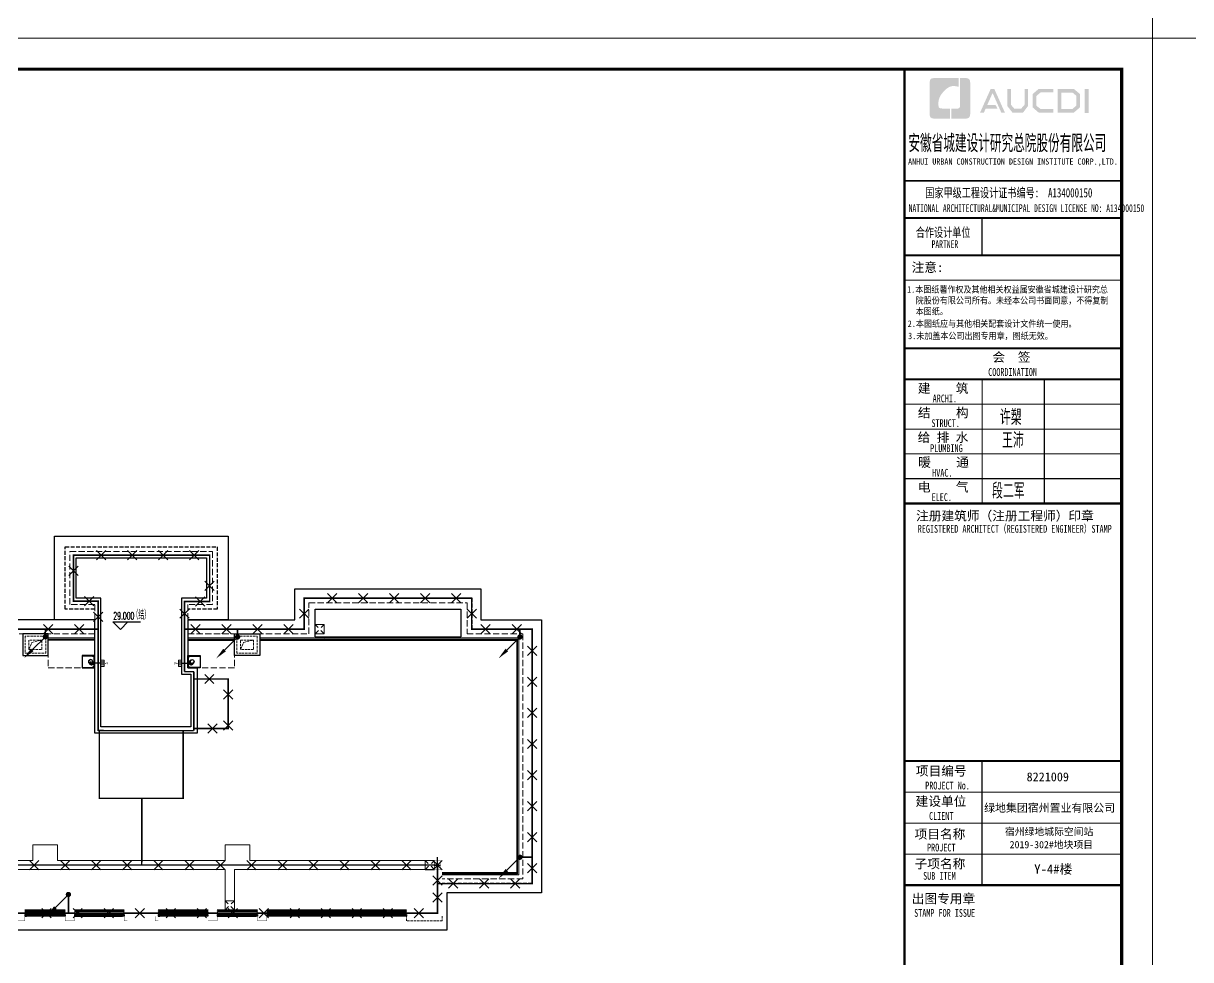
# Model space of a CAD drawing. Extents: x 5031545 to 5313844, y -886381 to -283477.
# Drawn here: x 5193346 to 5230969, y -797281 to -767106 of the extents above; entities that cross this region are included whole.
import ezdxf

# ---------------------------------------------------------------- set-up
doc = ezdxf.new("R2010")
doc.units = 0
doc.header["$LTSCALE"] = 1000
doc.header["$MEASUREMENT"] = 0
for name, pattern in [('#P_--_20B1_001_t3$0$DASH', [0.35, 0.25, -0.1]), ('$1$DASH', [0.35, 0.25, -0.1]), ('__DASH', [0.35, 0.25, -0.1]), ('DASH', [0.35, 0.25, -0.1])]:
    doc.linetypes.add(name, pattern=pattern)
doc.layers.get('0').update_dxf_attribs({"linetype": 'CONTINUOUS'})
for name, color, linetype in [('!!电气', 1, 'CONTINUOUS'), ('$RECOVER_210609100354-0', 7, 'CONTINUOUS'), ('3-栏杆1', 252, 'CONTINUOUS'), ('DIM_ELEV', 3, 'CONTINUOUS'), ('LWIRE', 4, 'CONTINUOUS'), ('PUB_TITLE', 4, 'CONTINUOUS'), ('ROOF', 183, 'CONTINUOUS'), ('VPIPE-凝结', 150, 'CONTINUOUS'), ('VPIPE-雨水', 4, 'DASH'), ('WIRE-避雷', 4, 'CONTINUOUS'), ('图签文字', 4, 'CONTINUOUS'), ('机电标识类', 1, 'CONTINUOUS'), ('污水', 3, 'CONTINUOUS'), ('看线', 185, 'CONTINUOUS'), ('管', 193, 'CONTINUOUS'), ('铝合金', 144, 'CONTINUOUS')]:
    doc.layers.add(name, color=color, linetype=linetype)
for name, color, linetype, lineweight in [('STAIR', 252, 'CONTINUOUS', 20), ('图框', 147, 'CONTINUOUS', 20), ('图签', 147, 'CONTINUOUS', 18), ('平面-分水线', 189, 'CONTINUOUS', 15), ('平面-排水沟', 86, 'CONTINUOUS', 15), ('平面-栏杆', 56, 'CONTINUOUS', 15), ('平面-看线', 252, 'CONTINUOUS', 15), ('线脚', 6, 'CONTINUOUS', 15)]:
    doc.layers.add(name, color=color, linetype=linetype, lineweight=lineweight)
doc.styles.add('_TCH_DIM', font='SIMPLEX', dxfattribs={"bigfont": 'GBCBIG'})
doc.styles.add('HT', font='simhei.ttf')
doc.styles.get("Standard").update_dxf_attribs({"font": 'gbenor.shx', "bigfont": 'gbcbig.shx'})
doc.styles.add('TG_LINETYPE_THUND', font='SIMPLEX', dxfattribs={"width": 0.8, "height": 5.5, "bigfont": 'HZTXT'})
doc.styles.add('宋体', font='', dxfattribs={"height": 4})
doc.styles.add('建筑图签-1', font='simhei.ttf', dxfattribs={"width": 0.7})
doc.styles.add('建筑图签-2', font='TXT.shx', dxfattribs={"width": 0.5, "bigfont": 'HZTXT.shx'})
doc.styles.get('宋体').set_extended_font_data('SimSun')
doc.linetypes.add('TG_×', pattern='A,2,0,["×",TG_LINETYPE_THUND,S=0.1,R=0,X=-0.23,Y=-0.21],0', length=2)

# ---------------------------------------------------------------- blocks, each defined once
blk = doc.blocks.new('R5T6Y7TRF')
at = {"layer": '平面-分水线', "color": 252, "elevation": -134}
blk.add_lwpolyline([(392485, -26438), (392785, -26438), (392785, -26738), (392485, -26738)], close=True, dxfattribs=at)
for points in [[(392485, -26438), (392582, -26534)], [(392485, -26738), (392593, -26629)], [(392676, -26629), (392785, -26738)], [(392688, -26534), (392785, -26438)]]:
    blk.add_lwpolyline(points, dxfattribs=at)
blk = doc.blocks.new('A$C3EB2330C')
at = {"layer": '管'}
for p, q in [((0, 380), (330, 380)), ((330, 20), (0, 20)), ((380, 330), (380, 70))]:
    blk.add_line(p, q, dxfattribs=at)
blk.add_lwpolyline([(400, 400), (400, 0), (0, 0), (0, 400)], close=True, dxfattribs=at)
for centre, start, end in [((330, 330), 0, 90), ((330, 70), 270, 360)]:
    blk.add_arc(centre, 50, start, end, dxfattribs=at)
blk.add_ellipse((267, 200), major_axis=(-49.5, -49.5), ratio=1, start_param=-0.785398, end_param=5.497787, dxfattribs=at)
blk = doc.blocks.new('GDGDGDGRGD')
at = {"linetype": '__DASH', "ltscale": 0.1}
blk.add_wipeout([(428917, 296115), (428717, 296115), (428717, 295815), (428917, 295815)], dxfattribs=at).dxf.layer = '污水'
at = {"layer": '机电标识类', "color": 250, "linetype": 'DASH', "ltscale": 400}
for p, q in [((428817, 295715), (428817, 296215)), ((428917, 295965), (428717, 295965))]:
    blk.add_line(p, q, dxfattribs=at)
at = {"layer": '污水', "linetype": '__DASH', "ltscale": 0.1, "const_width": 10}
blk.add_lwpolyline([(428917, 296115), (428717, 296115), (428717, 295815), (428917, 295815)], close=True, dxfattribs=at)
blk = doc.blocks.new('$TelecSys$00000080')
for p, q in [((-0.7, -0.7), (0, 0)), ((0.104, 0.104), (0.104, 0.104)), ((-0.104, -0.104), (-0.104, -0.104))]:
    blk.add_line(p, q)
at = {"const_width": 0.142}
blk.add_lwpolyline([(0.071, 0, 1), (-0.071, 0, 1)], format="xyb", close=True, dxfattribs=at)
blk.add_solid([(-0.63, -0.77), (-0.77, -0.63), (-1.15, -1.15)])
at = {"width": 0.8, "flags": 9}
blk.add_attdef('A', (0, 0), '', height=0.00002, rotation=180, dxfattribs=at)
blk = doc.blocks.new('$TelecSys$00000009')
for p, q in [((-0.5, 0.5), (0.5, -0.5)), ((0.5, 0.5), (-0.5, -0.5))]:
    blk.add_line(p, q)
blk = doc.blocks.new('院标1')
h = blk.add_hatch(color=150)
h.dxf.hatch_style = 1
h.set_gradient(color1=(33, 113, 253), color2=(33, 113, 253), tint=1, name='INVCURVED')
edge = h.paths.add_edge_path()
edge.add_spline(control_points=[(116373, 648379), (116379, 648379), (116382, 648379), (116391, 648379), (116391, 648379), (116391, 648379), (116616, 648379), (116616, 648379), (116616, 648379), (116616, 648379), (116616, 648054), (116616, 648054), (116616, 648054), (116616, 648054), (116108, 648054), (116108, 648054), (116108, 648054), (116028, 648054), (115963, 648111), (115963, 648199), (115963, 648199), (115963, 648199), (115963, 649215), (115963, 649215), (115963, 649215), (115963, 649295), (116018, 649360), (116108, 649360), (116108, 649360), (116108, 649360), (116897, 649360), (116897, 649360), (116897, 649360), (116897, 649360), (116897, 649080), (116897, 649080), (116897, 649080), (116897, 649080), (116566, 649140), (116356, 648859), (116356, 648859), (116245, 648719), (116240, 648545), (116247, 648466), (116247, 648466), (116254, 648386), (116247, 648466), (116247, 648466), (116247, 648466), (116247, 648466), (116258, 648374), (116373, 648379)], knot_values=[0, 0, 0, 0, 0.071429, 0.071429, 0.071429, 0.107143, 0.142857, 0.142857, 0.142857, 0.178571, 0.214286, 0.214286, 0.214286, 0.25, 0.285714, 0.285714, 0.285714, 0.321429, 0.357143, 0.357143, 0.357143, 0.392857, 0.428571, 0.428571, 0.428571, 0.464286, 0.5, 0.5, 0.5, 0.535714, 0.571429, 0.571429, 0.571429, 0.607143, 0.642857, 0.642857, 0.642857, 0.678571, 0.714286, 0.714286, 0.714286, 0.75, 0.785714, 0.785714, 0.785714, 0.821429, 0.857143, 0.857143, 0.857143, 0.928571, 1, 1, 1, 1], degree=3, periodic=0)
h = blk.add_hatch(color=150)
h.dxf.hatch_style = 1
h.set_gradient(color1=(33, 113, 253), color2=(33, 113, 253), tint=1, name='INVCURVED')
edge = h.paths.add_edge_path()
edge.add_spline(control_points=[(117268, 649215), (117268, 649215), (117268, 648199), (117268, 648199), (117268, 648199), (117268, 648114), (117212, 648054), (117123, 648054), (117123, 648054), (117123, 648054), (116663, 648054), (116663, 648054), (116663, 648054), (116663, 648054), (116663, 648379), (116663, 648379), (116663, 648379), (116663, 648379), (116865, 648379), (116865, 648379), (116865, 648379), (116907, 648379), (116941, 648413), (116941, 648455), (116941, 648455), (116941, 648455), (116941, 649360), (116941, 649360), (116941, 649360), (116941, 649360), (117123, 649360), (117123, 649360), (117123, 649360), (117204, 649360), (117268, 649306), (117268, 649215)], knot_values=[0, 0, 0, 0, 0.1, 0.1, 0.1, 0.15, 0.2, 0.2, 0.2, 0.25, 0.3, 0.3, 0.3, 0.35, 0.4, 0.4, 0.4, 0.45, 0.5, 0.5, 0.5, 0.55, 0.6, 0.6, 0.6, 0.65, 0.7, 0.7, 0.7, 0.75, 0.8, 0.8, 0.8, 0.9, 1, 1, 1, 1], degree=3, periodic=0)
blk = doc.blocks.new('A$C1435328E')
at = {"layer": 'PUB_TITLE'}
h = blk.add_hatch(color=4, dxfattribs=at)
h.paths.add_polyline_path([(-1192, 56058), (-1066, 56058), (-1066, 55288), (-1192, 55288)])
h.paths.add_polyline_path([(-1944, 55942), (-1944, 55416), (-1584, 55416), (-1460, 55523), (-1460, 55841), (-1580, 55942)], flags=16)
h.paths.add_polyline_path([(-2062, 56060), (-2062, 55298), (-1540, 55298), (-1341, 55468), (-1341, 55896), (-1537, 56060)])
h.paths.add_polyline_path([(-2205, 56064), (-2205, 55948), (-2612, 55948), (-2745, 55837), (-2745, 55518), (-2612, 55415), (-2203, 55415), (-2203, 55293), (-2667, 55293), (-2869, 55468), (-2869, 55896), (-2671, 56064)])
h.paths.add_polyline_path([(-3688, 56062), (-3568, 56062), (-3568, 55551), (-3454, 55420), (-3243, 55420), (-3129, 55551), (-3129, 56062), (-3015, 56062), (-3015, 55514), (-3179, 55297), (-3517, 55297), (-3688, 55516)])
h.paths.add_polyline_path([(-4220, 56060), (-4103, 56060), (-3761, 55296), (-3877, 55296), (-4158, 55930), (-4333, 55542), (-4062, 55542), (-4001, 55427), (-4382, 55427), (-4441, 55294), (-4564, 55294)])
for points, const_width in [([(-7000, 50700), (0, 50700)], 70), ([(-7000, 49899), (0, 49899)], 35)]:
    blk.add_lwpolyline(points, dxfattribs=dict(const_width=const_width))
at = {"layer": '图框'}
for p, q in [((-7000, 53100), (0, 53100)), ((-7000, 53100), (0, 53100)), ((-7000, 51900), (0, 51900))]:
    blk.add_line(p, q, dxfattribs=at)
for points, const_width in [([(-7000, -700), (-7000, 56700)], 70), ([(-7000, 53100), (0, 53100)], 60), ([(-7000, 51900), (0, 51900)], 60), ([(-7000, 51900), (0, 51900)], 60), ([(-4500, 51900), (-4500, 50700)], 35), ([(-7000, 50700), (0, 50700)], 60), ([(-6992, 47700), (8, 47700)], 60), ([(-6992, 46700), (8, 46700)], 70), ([(-6992, 46700), (8, 46700)], 70), ([(-4492, 46700), (-4492, 42700)], 35), ([(-2492, 46700), (-2492, 42700)], 35), ([(-6992, 45900), (8, 45900)], 35), ([(-6992, 45100), (8, 45100)], 35), ([(-6992, 44300), (8, 44300)], 35), ([(-6992, 43500), (8, 43500)], 35), ([(-6992, 42700), (8, 42700)], 70), ([(-7000, 34400), (0, 34400)], 70), ([(-7000, 34400), (0, 34400)], 70), ([(-4500, 30400), (-4500, 34400)], 35), ([(-7000, 33400), (0, 33400)], 35), ([(-7000, 32400), (0, 32400)], 35), ([(-7000, 31400), (0, 31400)], 35), ([(0, 30400), (-7000, 30400)], 70)]:
    blk.add_lwpolyline(points, dxfattribs=dict(at, const_width=const_width))
blk.add_blockref('院标1', (-122149, -592949))
at = {"layer": 'PUB_TITLE', "style": 'HT', "width": 0.88}
for s, p in [('1.本图纸著作权及其他相关权益属安徽省城建设计研究总', (-6914, 49493)), ('院股份有限公司所有。未经本公司书面同意，不得复制', (-6635, 49139)), ('本图纸。', (-6635, 48789)), (' 2.本图纸应与其他相关配套设计文件统一使用。 ', (-7025, 48392)), ('3.未加盖本公司出图专用章，图纸无效。', (-6882, 47998))]:
    blk.add_text(s, height=210, dxfattribs=at).set_placement(p)
at = {"layer": '图签', "color": 154, "style": '宋体'}
for s, height, p in [('8221009', 286.7, (-3063, 33748)), ('绿地集团宿州置业有限公司', 258.01, (-4432, 32762)), ('宿州绿地城际空间站', 232.2, (-3762, 32009)), ('2019-302#地块项目', 232.21, (-3608, 31591))]:
    blk.add_text(s, height=height, dxfattribs=at).set_placement(p)
at = {"layer": '图签文字', "color": 7, "style": '建筑图签-1'}
for s, height, width, p in [('安徽省城建设计研究总院股份有限公司', 500, 0.55, (-6872, 54077)), ('国家甲级工程设计证书编号:  A134000150', 300, 0.7, (-6328, 52567)), ('合作设计单位', 300, 0.7, (-6635, 51290))]:
    blk.add_text(s, height=height, dxfattribs=dict(at, width=width)).set_placement(p)
at = {"layer": '图签文字', "linetype": 'Continuous', "style": '建筑图签-1', "width": 0.91}
blk.add_text('ANHUI URBAN CONSTRUCTION DESIGN INSTITUTE CORP.,LTD.', height=200, dxfattribs=at).set_placement((-6882, 53622))
at = {"layer": '图签文字', "style": '建筑图签-1'}
for s, width, p in [('NATIONAL ARCHITECTURAL&MUNICIPAL DESIGN LICENSE NO: A134000150', 0.6, (-6863, 52095)), ('PARTNER', 0.6, (-6125, 50934)), ('COORDINATION', 0.7, (-4300, 46813)), ('ARCHI.', 0.7, (-6091, 45962)), ('STRUCT.', 0.7, (-6130, 45165)), ('PLUMBING', 0.7, (-6171, 44358)), ('HVAC.', 0.7, (-6106, 43565)), ('ELEC.', 0.7, (-6122, 42780)), ('REGISTERED ARCHITECT（REGISTERED ENGINEER）STAMP', 0.7, (-6571, 41759)), ('PROJECT No.', 0.7, (-6330, 33485, -1799)), ('CLIENT', 0.7, (-6206, 32506)), ('PROJECT', 0.7, (-6271, 31487)), ('SUB ITEM', 0.7, (-6398, 30576)), ('STAMP FOR ISSUE', 0.7, (-6687, 29381))]:
    blk.add_text(s, height=250, dxfattribs=dict(at, width=width)).set_placement(p)
at = {"layer": '图签文字', "color": 7, "style": '建筑图签-1'}
for s, p in [('注意:', (-6769, 50163)), ('会  签', (-4165, 47268)), ('建    筑', (-6570, 46267)), ('结    构', (-6566, 45479)), ('给 排 水', (-6575, 44685)), ('暖    通', (-6557, 43882)), ('电    气', (-6567, 43082)), ('注册建筑师（注册工程师）印章', (-6625, 42154)), ('项目编号', (-6632, 33932)), ('建设单位', (-6640, 32955)), ('项目名称', (-6673, 31897)), ('子项名称', (-6673, 30940)), ('出图专用章', (-6764, 29818))]:
    blk.add_text(s, height=300, dxfattribs=at).set_placement(p)
at = {"layer": '图签文字', "color": 1, "style": '建筑图签-2', "width": 0.7}
for s, p in [('许槊', (-3925, 45228)), ('王沛', (-3854, 44487)), ('段二军', (-4176, 42857))]:
    blk.add_text(s, height=500, dxfattribs=at).set_placement(p)
at = {"layer": '图签文字', "color": 2, "style": '建筑图签-1'}
blk.add_text('Y-4#楼', height=300, dxfattribs=at).set_placement((-2817, 30767))
blk = doc.blocks.new('DFSFSF')
at = {"layer": '平面-分水线'}
for p, q in [((697142, 775568), (697142, 775668)), ((697342, 775668), (697143, 775668)), ((697342, 775568), (697143, 775568)), ((697193, 775568), (697193, 775668)), ((697243, 775568), (697243, 775668)), ((697292, 775568), (697292, 775668)), ((697342, 775668), (697342, 775568)), ((697342, 775568), (697342, 775668))]:
    blk.add_line(p, q, dxfattribs=at)
blk = doc.blocks.new('DFGDGDGD')
at = {"layer": '平面-分水线', "const_width": 10}
blk.add_lwpolyline([(697268, 775441), (697243, 775541), (697218, 775441)], close=True, dxfattribs=at)
blk.add_blockref('DFSFSF', (0, 0))

msp = doc.modelspace()

# ---------------------------------------------------------------- linework, layer by layer
at = {"layer": '$RECOVER_210609100354-0', "color": 252, "const_width": 8}
for points in [[(5198496.1, -789980.8), (5198496.1, -792080.8), (5195796.1, -792080.8), (5195796.1, -789980.8)], [(5198496.1, -789980.8), (5198496.1, -792080.8), (5195796.1, -792080.8), (5195796.1, -789980.8)], [(5193096.1, -795880.8), (5193096.1, -796030.8), (5193396.1, -796030.8), (5193396.1, -795880.8)], [(5194696.1, -795880.8), (5194696.1, -796030.8), (5194996.1, -796030.8), (5194996.1, -795880.8)], [(5199596.1, -795880.8), (5199596.1, -796030.8), (5199296.1, -796030.8), (5199296.1, -795880.8)], [(5201196.1, -795880.8), (5201196.1, -796030.8), (5200896.1, -796030.8), (5200896.1, -795880.8)]]:
    msp.add_lwpolyline(points, dxfattribs=at)
at = {"color": 252}
for points in [[(5194146.1, -786780.8), (5193326.1, -786780.8), (5193326.1, -787480.8), (5194146.1, -787480.8)], [(5200146.1, -786780.8), (5200966.1, -786780.8), (5200966.1, -787480.8), (5200146.1, -787480.8)]]:
    msp.add_lwpolyline(points, close=True, dxfattribs=at)
at = {"color": 252, "const_width": 8}
for points in [[(5196596.1, -795880.8), (5196596.1, -796030.8), (5196696.1, -796030.8), (5196696.1, -795880.8)], [(5197696.1, -795880.8), (5197696.1, -796030.8), (5197596.1, -796030.8), (5197596.1, -795880.8)]]:
    msp.add_lwpolyline(points, dxfattribs=at)
at = {"layer": '3-栏杆1', "color": 252}
for p, q in [((5193396.1, -795680.8), (5193416.4, -795698.6)), ((5194675.8, -795698.6), (5193416.4, -795698.6)), ((5193416.4, -795698.6), (5193416.4, -795727.9)), ((5194675.8, -795698.6), (5194696.1, -795680.8)), ((5194696.1, -795680.8), (5194675.8, -795698.6)), ((5194675.8, -795698.6), (5194675.8, -795727.9)), ((5195016.4, -795698.6), (5194996.1, -795680.8)), ((5194996.1, -795680.8), (5195016.4, -795698.6)), ((5195016.4, -795698.7), (5196575.8, -795698.6)), ((5195016.4, -795698.6), (5195016.4, -795727.9)), ((5196575.8, -795698.6), (5196596.1, -795680.8)), ((5196596.1, -795680.8), (5196575.8, -795698.6)), ((5196575.8, -795698.6), (5196575.8, -795727.9)), ((5197716.4, -795698.6), (5197696.1, -795680.8)), ((5197696.1, -795680.8), (5197716.4, -795698.6)), ((5199275.8, -795698.7), (5197716.4, -795698.6)), ((5197716.4, -795698.6), (5197716.4, -795727.9)), ((5199275.8, -795698.6), (5199296.1, -795680.8)), ((5199296.1, -795680.8), (5199275.8, -795698.6)), ((5199275.8, -795698.6), (5199275.8, -795727.9)), ((5199616.4, -795698.6), (5199596.1, -795680.8)), ((5199596.1, -795680.8), (5199616.4, -795698.6)), ((5199616.4, -795698.7), (5200875.8, -795698.6)), ((5199616.4, -795698.6), (5199616.4, -795727.9)), ((5200896.1, -795680.8), (5200875.8, -795698.6)), ((5200875.8, -795698.6), (5200875.8, -795727.9)), ((5201216.4, -795698.6), (5201196.1, -795680.8)), ((5201196.1, -795680.8), (5201216.4, -795698.6)), ((5205675.8, -795698.7), (5201216.4, -795698.6)), ((5201216.4, -795698.6), (5201216.4, -795727.9)), ((5205675.8, -795698.6), (5205696.1, -795680.8)), ((5205696.1, -795680.8), (5205675.8, -795698.6)), ((5205675.8, -795698.6), (5205675.8, -795727.9)), ((5193396.1, -795747.7), (5193416.4, -795727.9)), ((5193416.4, -795727.9), (5194675.8, -795727.9)), ((5194675.8, -795727.9), (5194696.1, -795747.7)), ((5194696.1, -795747.7), (5194675.8, -795727.9)), ((5195016.4, -795727.9), (5194996.1, -795747.7)), ((5194996.1, -795747.7), (5195016.4, -795727.9)), ((5196575.8, -795727.9), (5195016.4, -795727.9)), ((5196596.1, -795747.7), (5196575.8, -795727.9)), ((5197696.1, -795747.7), (5197716.4, -795727.9)), ((5197716.4, -795727.9), (5199275.8, -795727.9)), ((5199275.8, -795727.9), (5199296.1, -795747.7)), ((5199296.1, -795747.7), (5199275.8, -795727.9)), ((5199616.4, -795727.9), (5199596.1, -795747.7)), ((5199596.1, -795747.7), (5199616.4, -795727.9)), ((5200875.8, -795727.9), (5199616.4, -795727.9)), ((5200896.1, -795747.7), (5200875.8, -795727.9)), ((5201196.1, -795747.7), (5201216.4, -795727.9)), ((5201216.4, -795727.9), (5205675.8, -795727.9)), ((5205675.8, -795727.9), (5205696.1, -795747.7)), ((5205696.1, -795747.7), (5205675.8, -795727.9))]:
    msp.add_line(p, q, dxfattribs=at)
at = {"layer": 'DIM_ELEV', "color": 252}
for p, q in [((5196471.9, -786638.3), (5196231.9, -786398.3)), ((5196231.9, -786398.3), (5197124.1, -786398.3)), ((5196471.9, -786638.3), (5196711.9, -786398.3))]:
    msp.add_line(p, q, dxfattribs=at)
at = {"layer": 'ROOF', "color": 252, "ltscale": 0.8}
for p, q in [((5202746.1, -786880.8), (5207446.1, -786880.8)), ((5202746.1, -786980.8), (5207446.1, -786980.8))]:
    msp.add_line(p, q, dxfattribs=at)
for points in [[(5195646.1, -786330.8), (5194346.1, -786330.8), (5194346.1, -783630.8), (5199946.1, -783630.8), (5199946.1, -786330.8), (5198646.1, -786330.8)], [(5195646.1, -786330.8), (5192196.1, -786330.8), (5192196.1, -785330.8), (5186196.1, -785330.8), (5186196.1, -786330.8), (5184946.1, -786330.8)], [(5198646.1, -786330.8), (5202096.1, -786330.8), (5202096.1, -785330.8), (5208096.1, -785330.8), (5208096.1, -786330.8), (5210046.1, -786330.8), (5210046.1, -795130.8), (5206996.1, -795130.8)], [(5202746.1, -786880.8), (5202746.1, -785980.8), (5207446.1, -785980.8), (5207446.1, -786880.8)], [(5198646.1, -786330.8), (5198646.1, -787880.8), (5198946.1, -787880.8), (5198946.1, -789980.8), (5195646.1, -789980.8), (5195646.1, -786330.8)], [(5195646.1, -786980.8), (5194146.1, -786980.8)], [(5195646.1, -786980.8), (5194146.1, -786980.8)], [(5198646.1, -786980.8), (5200146.1, -786980.8)], [(5198646.1, -786980.8), (5200146.1, -786980.8)], [(5200966.1, -786980.8), (5202746.1, -786980.8)], [(5200966.1, -786980.8), (5202746.1, -786980.8)]]:
    msp.add_lwpolyline(points, dxfattribs=at)
for points in [[(5199246.1, -784330.8), (5199246.1, -785630.8), (5198446.1, -785630.8), (5198446.1, -788080.8), (5198746.1, -788080.8), (5198746.1, -789780.8), (5195846.1, -789780.8), (5195846.1, -785630.8), (5195046.1, -785630.8), (5195046.1, -784330.8)], [(5194146.1, -786780.8), (5193326.1, -786780.8), (5193326.1, -787480.8), (5194146.1, -787480.8)], [(5200146.1, -786780.8), (5200966.1, -786780.8), (5200966.1, -787480.8), (5200146.1, -787480.8)]]:
    msp.add_lwpolyline(points, close=True, dxfattribs=at)
at = {"layer": 'STAIR', "color": 252}
msp.add_lwpolyline([(5198946.1, -788230.8), (5199946.1, -788230.8), (5199946.1, -789830.8), (5198946.1, -789830.8)], dxfattribs=at)
at = {"layer": 'VPIPE-凝结', "color": 252}
for p, q in [((5195846.1, -787730.8), (5195596.1, -787730.8)), ((5198446.1, -787730.8), (5198696.1, -787730.8))]:
    msp.add_line(p, q, dxfattribs=at)
at = {"layer": 'VPIPE-雨水', "color": 252}
for centre in [(5195513.6, -787680.8), (5195541.1, -787730.8), (5198751.1, -787730.8), (5198778.6, -787680.8)]:
    msp.add_circle(centre, 55, dxfattribs=at)
at = {"layer": 'WIRE-避雷', "color": 4}
msp.add_line((5195746.1, -787980.8), (5195746.1, -789880.8), dxfattribs=at)
at = {"layer": 'WIRE-避雷', "color": 4, "const_width": 50}
for points in [[(5194055.3, -786873.7), (5194055.3, -786630.8)], [(5195758.6, -786634.1), (5195758.6, -789912.7)], [(5198540.2, -786639.1), (5198539, -787999.2)], [(5200250.6, -786883.1), (5200250.6, -786630.8)], [(5209348.7, -786883.1), (5209348.7, -786630.8)], [(5198539, -787999.2), (5198840.7, -787999.4)], [(5198840.7, -787999.4), (5198839.2, -789901.9)], [(5198839.2, -789901.9), (5195750, -789899.3)], [(5209348.7, -793980.6), (5209746.1, -793980.6)], [(5194798.4, -795181.1), (5194798.4, -795780.8)]]:
    msp.add_lwpolyline(points, dxfattribs=at)
at = {"layer": 'WIRE-避雷', "color": 2, "const_width": 50}
msp.add_lwpolyline([(5198840.5, -788236.4), (5199946.1, -788236.4), (5199946.1, -789830.8), (5198839.2, -789829.9)], dxfattribs=at)
at = {"layer": 'WIRE-避雷', "color": 4, "linetype": 'TG_×', "const_width": 50}
msp.add_lwpolyline([(5195796.1, -789912.7), (5195796.1, -792080.8), (5198496.1, -792080.8), (5198497.9, -789901.6)], dxfattribs=at)
at = {"layer": 'WIRE-避雷', "color": 4, "linetype": '__DASH', "const_width": 50}
msp.add_lwpolyline([(5197162.8, -792071), (5197161, -794241.5)], dxfattribs=at)
at = {"layer": '图框'}
for points in [[(5145643.6, -708181), (5229743.6, -708181), (5229743.6, -767581), (5145643.6, -767581)], [(5229743.6, -708181), (5313843.6, -708181), (5313843.6, -767581), (5229743.6, -767581)], [(5229743.6, -767581), (5313843.6, -767581), (5313843.6, -826981), (5229743.6, -826981)], [(5229743.6, -767581), (5313843.6, -767581), (5313843.6, -826981), (5229743.6, -826981)]]:
    msp.add_lwpolyline(points, close=True, dxfattribs=at)
at = {"layer": '平面-排水沟', "color": 252}
for p, q in [((5193646.1, -794080.8), (5184945.8, -794080.7)), ((5199846.1, -794080.8), (5194446.1, -794080.8)), ((5199846.1, -794380.8), (5184946.1, -794380.6)), ((5200146.1, -794380.8), (5200146.1, -795680.8))]:
    msp.add_line(p, q, dxfattribs=at)
for points in [[(5193646.1, -794080.8), (5193646.1, -793580.8), (5194446.1, -793580.8), (5194446.1, -794080.8)], [(5199846.1, -794080.8), (5199846.1, -793580.8), (5200646.1, -793580.8), (5200646.1, -794080.8)], [(5199846.1, -795680.8), (5199846.1, -794380.8)]]:
    msp.add_lwpolyline(points, dxfattribs=at)
at = {"layer": '平面-栏杆', "color": 252}
for points in [[(5195646.1, -786910.8), (5194146.1, -786910.8)], [(5195646.1, -786910.8), (5194146.1, -786910.8)], [(5195646.1, -786950.8), (5194146.1, -786950.8)], [(5195646.1, -786950.8), (5194146.1, -786950.8)], [(5198646.1, -786910.8), (5200146.1, -786910.8)], [(5198646.1, -786910.8), (5200146.1, -786910.8)], [(5198646.1, -786950.8), (5200146.1, -786950.8)], [(5198646.1, -786950.8), (5200146.1, -786950.8)]]:
    msp.add_lwpolyline(points, dxfattribs=at)
at = {"layer": '平面-看线', "color": 252}
for p, q in [((5194696.1, -795680.8), (5193396.1, -795680.8)), ((5194996.1, -795680.8), (5196596.1, -795680.8)), ((5199296.1, -795680.8), (5197696.1, -795680.8)), ((5199596.1, -795680.8), (5200896.1, -795680.8)), ((5201196.1, -795680.8), (5205696.1, -795680.8))]:
    msp.add_line(p, q, dxfattribs=at)
at = {"layer": '平面-看线', "color": 252, "linetype": 'DASH', "ltscale": 0.8}
for points in [[(5195646.1, -786330.8), (5195646.1, -785830.8), (5194846.1, -785830.8), (5194846.1, -784130.8), (5199446.1, -784130.8), (5199446.1, -785830.8), (5198646.1, -785830.8), (5198646.1, -786330.8)], [(5195646.1, -786780.8), (5191746.1, -786780.8), (5191746.1, -785780.8), (5186646.1, -785780.8), (5186646.1, -786780.8), (5184946.1, -786780.8)], [(5198646.1, -786780.8), (5202546.1, -786780.8), (5202546.1, -785780.8), (5207646.1, -785780.8), (5207646.1, -786780.8), (5209446.1, -786780.8), (5209446.1, -794680.8), (5206846.1, -794680.8)], [(5194146.1, -786780.8), (5194146.1, -787880.8), (5195646.1, -787880.8)], [(5200146.1, -786780.8), (5200146.1, -787880.8), (5198946.1, -787880.8)]]:
    msp.add_lwpolyline(points, dxfattribs=at)
at = {"layer": '平面-看线', "color": 252, "linetype": 'DASH', "ltscale": 0.3}
msp.add_lwpolyline([(5206846.1, -795880.8), (5206846.1, -796030.8), (5205696.1, -796030.8), (5205696.1, -795880.8)], dxfattribs=at)
at = {"layer": '污水', "color": 252, "linetype": '__DASH', "ltscale": 0.1, "const_width": 10}
msp.add_lwpolyline([(5203046.1, -786880.8), (5203046.1, -786980.9), (5202746.1, -786980.9), (5202746.1, -786880.8)], close=True, dxfattribs=at)
at = {"layer": '看线', "color": 252, "linetype": '#P_--_20B1_001_t3$0$DASH', "ltscale": 0.5}
for points in [[(5195646.1, -785980.8), (5194696.1, -785980.8), (5194696.1, -783980.8), (5199596.1, -783980.8), (5199596.1, -785980.8), (5198646.1, -785980.8)], [(5195646.1, -786630.8), (5191896.1, -786630.8), (5191896.1, -785630.8), (5186496.1, -785630.8), (5186496.1, -786630.8), (5184946.1, -786630.8)], [(5198646.1, -786630.8), (5202396.1, -786630.8), (5202396.1, -785630.8), (5207796.1, -785630.8), (5207796.1, -786630.8), (5209746.1, -786630.8), (5209746.1, -794830.8), (5206846.1, -794830.8)]]:
    msp.add_lwpolyline(points, dxfattribs=at)
at = {"layer": '看线', "color": 252}
msp.add_lwpolyline([(5206996.1, -795130.8), (5206996.1, -796330.8), (5187296.1, -796330.8), (5187296.1, -794830.8), (5184946.1, -794830.8)], dxfattribs=at)
at = {"layer": '线脚', "color": 252, "linetype": '$1$DASH', "ltscale": 0.3}
for points in [[(5194066.1, -786860.8), (5193406.1, -786860.8), (5193406.1, -787400.8), (5194066.1, -787400.8)], [(5193946.1, -786980.8), (5193526.1, -786980.8), (5193526.1, -787280.8), (5193946.1, -787280.8)], [(5200226.1, -786860.8), (5200886.1, -786860.8), (5200886.1, -787400.8), (5200226.1, -787400.8)], [(5200346.1, -786980.8), (5200766.1, -786980.8), (5200766.1, -787280.8), (5200346.1, -787280.8)]]:
    msp.add_lwpolyline(points, close=True, dxfattribs=at)
for points in [[(5193526.1, -787280.8), (5193619.6, -787056.5), (5193946.1, -786980.8)], [(5200346.1, -787280.8), (5200439.6, -787056.5), (5200766.1, -786980.8)]]:
    msp.add_lwpolyline(points, dxfattribs=at)
at = {"layer": '铝合金', "color": 252}
for points in [[(5193426.1, -795820.8), (5193396.1, -795820.8), (5193396.1, -795880.8), (5193446.1, -795880.8), (5193446.1, -795850.8)], [(5193396.1, -795850.8), (5193396.1, -795880.8), (5193446.1, -795880.8), (5193446.1, -795870.8), (5193446.1, -795870.8), (5193446.1, -795850.8)], [(5194666.1, -795820.8), (5193426.1, -795820.8)], [(5194646.1, -795850.8), (5193446.1, -795850.8)], [(5194646.1, -795880.8), (5193446.1, -795880.8)], [(5194666.1, -795820.8), (5194696.1, -795820.8), (5194696.1, -795880.8), (5194646.1, -795880.8), (5194646.1, -795850.8)], [(5194696.1, -795850.8), (5194696.1, -795880.8), (5194646.1, -795880.8), (5194646.1, -795870.8), (5194646.1, -795870.8), (5194646.1, -795850.8)], [(5195026.1, -795820.8), (5194996.1, -795820.8), (5194996.1, -795880.8), (5195046.1, -795880.8), (5195046.1, -795850.8)], [(5194996.1, -795850.8), (5194996.1, -795880.8), (5195046.1, -795880.8), (5195046.1, -795870.8), (5195046.1, -795870.8), (5195046.1, -795850.8)], [(5195026.1, -795820.8), (5196566.1, -795820.8)], [(5195046.1, -795850.8), (5196546.1, -795850.8)], [(5195046.1, -795880.8), (5196546.1, -795880.8)], [(5196566.1, -795820.8), (5196596.1, -795820.8), (5196596.1, -795880.8), (5196546.1, -795880.8), (5196546.1, -795850.8)], [(5196596.1, -795850.8), (5196596.1, -795880.8), (5196546.1, -795880.8), (5196546.1, -795870.8), (5196546.1, -795870.8), (5196546.1, -795850.8)], [(5197726.1, -795820.8), (5197696.1, -795820.8), (5197696.1, -795880.8), (5197746.1, -795880.8), (5197746.1, -795850.8)], [(5197696.1, -795850.8), (5197696.1, -795880.8), (5197746.1, -795880.8), (5197746.1, -795870.8), (5197746.1, -795870.8), (5197746.1, -795850.8)], [(5199266.1, -795820.8), (5197726.1, -795820.8)], [(5199246.1, -795850.8), (5197746.1, -795850.8)], [(5199246.1, -795880.8), (5197746.1, -795880.8)], [(5199266.1, -795820.8), (5199296.1, -795820.8), (5199296.1, -795880.8), (5199246.1, -795880.8), (5199246.1, -795850.8)], [(5199296.1, -795850.8), (5199296.1, -795880.8), (5199246.1, -795880.8), (5199246.1, -795870.8), (5199246.1, -795870.8), (5199246.1, -795850.8)], [(5199626.1, -795820.8), (5199596.1, -795820.8), (5199596.1, -795880.8), (5199646.1, -795880.8), (5199646.1, -795850.8)], [(5199596.1, -795850.8), (5199596.1, -795880.8), (5199646.1, -795880.8), (5199646.1, -795870.8), (5199646.1, -795870.8), (5199646.1, -795850.8)], [(5199626.1, -795820.8), (5200866.1, -795820.8)], [(5199646.1, -795850.8), (5200846.1, -795850.8)], [(5199646.1, -795880.8), (5200846.1, -795880.8)], [(5200866.1, -795820.8), (5200896.1, -795820.8), (5200896.1, -795880.8), (5200846.1, -795880.8), (5200846.1, -795850.8)], [(5200896.1, -795850.8), (5200896.1, -795880.8), (5200846.1, -795880.8), (5200846.1, -795870.8), (5200846.1, -795870.8), (5200846.1, -795850.8)], [(5201226.1, -795820.8), (5201196.1, -795820.8), (5201196.1, -795880.8), (5201246.1, -795880.8), (5201246.1, -795850.8)], [(5201196.1, -795850.8), (5201196.1, -795880.8), (5201246.1, -795880.8), (5201246.1, -795870.8), (5201246.1, -795870.8), (5201246.1, -795850.8)], [(5205666.1, -795820.8), (5201226.1, -795820.8)], [(5205646.1, -795850.8), (5201246.1, -795850.8)], [(5205646.1, -795880.8), (5201246.1, -795880.8)], [(5205666.1, -795820.8), (5205696.1, -795820.8), (5205696.1, -795880.8), (5205646.1, -795880.8), (5205646.1, -795850.8)], [(5205696.1, -795850.8), (5205696.1, -795880.8), (5205646.1, -795880.8), (5205646.1, -795870.8), (5205646.1, -795870.8), (5205646.1, -795850.8)]]:
    msp.add_lwpolyline(points, dxfattribs=at)

# ---------------------------------------------------------------- block references
at = {"layer": '!!电气'}
msp.add_blockref('A$C1435328E', (5228743.6, -825281), dxfattribs=at)
at = {"color": 252, "xscale": -1}
for p in [(5595531, -760043.2, 134.4), (5599081, -767643.2, 134.4)]:
    msp.add_blockref('R5T6Y7TRF', p, dxfattribs=at)
for name, p, rotation in [('DFGDGDGD', (5971513.7, -90488.3), 90), ('R5T6Y7TRF', (5592631, -768943.2, 134.4), 359.9999999994904)]:
    msp.add_blockref(name, p, dxfattribs=dict(at, rotation=rotation))
at = {"color": 252, "rotation": 270}
msp.add_blockref('DFGDGDGD', (4422778.5, -90488.3), dxfattribs=at)
at = {"layer": 'LWIRE', "color": 4, "xscale": 300, "yscale": 300, "zscale": 300}
for p, rotation in [((5195849.4, -784246.3), 180), ((5196849.4, -784246.3), 180), ((5197849.4, -784246.3), 180), ((5198849.4, -784246.3), 180), ((5194964.7, -784746.3), 270), ((5199349.4, -785235.5), 90), ((5203296.1, -785630.8), 180), ((5204296.1, -785630.8), 180), ((5205296.1, -785630.8), 180), ((5206296.1, -785630.8), 180), ((5207296.1, -785630.8), 180), ((5195758.6, -786228.5), 270), ((5198542.1, -786130.8), 90), ((5202396.1, -786130.8), 270.0000186482835), ((5207796.1, -786130.8), 90), ((5194146.1, -786630.8), 179.9999813516973), ((5195146.1, -786630.8), 179.9999813516973), ((5198896.1, -786630.8), 180), ((5199896.1, -786630.8), 180), ((5200896.1, -786630.8), 180), ((5201896.1, -786630.8), 180), ((5208246.1, -786630.8), 180), ((5209246.1, -786630.8), 180), ((5209746.1, -787330.8), 90), ((5209746.1, -788330.8), 90), ((5209746.1, -789330.8), 90), ((5209746.1, -790330.8), 90), ((5209746.1, -791330.8), 90), ((5209746.1, -792330.8), 90), ((5209746.1, -793330.8), 90), ((5193696.1, -794231.4), 2.298455823555627e-06), ((5194696.1, -794231.4), 2.298455823555627e-06), ((5195696.1, -794231.4), 2.298455823555627e-06), ((5196696.1, -794231.4), 2.298455823555627e-06), ((5197696.1, -794231.4), 2.298455823555627e-06), ((5198696.1, -794231.4), 2.298455823555627e-06), ((5199696.1, -794231.4), 2.298455823555627e-06), ((5200696.1, -794231.4), 2.298455823555627e-06), ((5201696.1, -794231.4), 2.298455823555627e-06), ((5202696.1, -794231.4), 2.298455823555627e-06), ((5203696.1, -794231.4), 2.298455823555627e-06), ((5204696.1, -794231.4), 2.298455823555627e-06), ((5205696.1, -794231.4), 2.298455823555627e-06), ((5209746.1, -794330.8), 90), ((5207196.1, -794831.1), 0.00662870523162515), ((5208196.1, -794831), 0.00662870523162515), ((5209196.1, -794830.9), 0.00662870523162515), ((5206696, -795280.8), 90.00662870520867)]:
    msp.add_blockref('$TelecSys$00000009', p, dxfattribs=dict(at, rotation=rotation))
for p in [(5195464.7, -785728.5), (5199042.1, -785735.5), (5194096.1, -795780.8), (5195096.1, -795780.8), (5196096.1, -795780.8), (5197096.1, -795780.8), (5198096.1, -795780.8), (5199096.1, -795780.8), (5200096.1, -795780.8), (5201096.1, -795780.8), (5202096.1, -795780.8), (5203096.1, -795780.8), (5204096.1, -795780.8), (5205096.1, -795780.8), (5206096.1, -795780.8)]:
    msp.add_blockref('$TelecSys$00000009', p, dxfattribs=at)
at = {"layer": 'LWIRE', "color": 2, "xscale": 600, "yscale": 600, "zscale": 600}
for p in [(5194055.3, -786873.7), (5200250.6, -786883.1), (5209348.7, -786883.1), (5194798.4, -795181.1)]:
    msp.add_blockref('$TelecSys$00000080', p, dxfattribs=at)
at = {"layer": 'LWIRE', "color": 2, "xscale": 300, "yscale": 300, "zscale": 300}
for p, rotation in [((5199340.5, -788236.4), 3.668170662653607e-09), ((5199946.1, -788736.4), 270.0000201247159), ((5199446.1, -789830.4), 179.9527733076677), ((5199946.1, -789736.4), 270.0000201247159)]:
    msp.add_blockref('$TelecSys$00000009', p, dxfattribs=dict(at, rotation=rotation))
at = {"layer": 'LWIRE', "color": 6, "xscale": 600, "yscale": 600, "zscale": 600}
msp.add_blockref('$TelecSys$00000080', (5209348.7, -793980.6), dxfattribs=at)
at = {"layer": '管', "color": 252, "xscale": -1, "rotation": 180}
msp.add_blockref('A$C3EB2330C', (5195246.1, -787480.8), dxfattribs=at)
at = {"layer": '管', "color": 252, "rotation": 180}
msp.add_blockref('A$C3EB2330C', (5199046.1, -787480.8), dxfattribs=at)

# ---------------------------------------------------------------- texts
at = {"layer": 'DIM_ELEV', "color": 252, "style": '_TCH_DIM'}
for s, height, width, p in [('29.000', 238, 0.494118, (5196245.6, -786318.2)), ('（结）', 270.07, 0.7, (5196861.6, -786318.2))]:
    msp.add_text(s, height=height, dxfattribs=dict(at, width=width)).set_placement(p)

# ---------------------------------------------------------------- next in the draw order: block references
at = {"color": 252, "xscale": -1}
msp.add_blockref('GDGDGDGRGD', (5635512.4, -1090196.8), dxfattribs=at)

# ---------------------------------------------------------------- next in the draw order: linework, layer by layer
at = {"layer": 'ROOF', "color": 252, "ltscale": 0.8}
msp.add_lwpolyline([(5207446.1, -786980.8), (5209246.1, -786980.8), (5209246.1, -794480.8), (5206846.1, -794480.8)], dxfattribs=at)
at = {"layer": 'WIRE-避雷', "color": 4, "const_width": 50}
for points in [[(5163196.1, -794231.4), (5206696.6, -794231.4), (5206696.1, -794831.2), (5209746.1, -794830.8), (5209746.1, -786630.8), (5207796.1, -786630.8), (5207796.1, -785630.8), (5202396.1, -785630.8), (5202396.1, -786630.8), (5198542.1, -786630.8), (5198542.1, -785735.5), (5199349.4, -785735.5), (5199349.4, -784246.3), (5194964.7, -784246.3), (5194964.7, -785728.5), (5195758.6, -785728.5), (5195758.6, -786634.1), (5195646.1, -786630.8), (5191896.1, -786630.8)], [(5187596.1, -794231.4), (5187596.1, -795780.8), (5206696.1, -795780.8), (5206696, -794831.2)]]:
    msp.add_lwpolyline(points, dxfattribs=at)
at = {"layer": '图框'}
msp.add_lwpolyline([(5145643.6, -767581), (5229743.6, -767581), (5229743.6, -826981), (5145643.6, -826981)], close=True, dxfattribs=at)
at = {"layer": '图框', "const_width": 100}
msp.add_lwpolyline([(5228743.6, -825981), (5228743.6, -768581), (5148143.6, -768581), (5148143.6, -825981)], close=True, dxfattribs=at)
at = {"layer": '平面-排水沟', "color": 252}
for p, q in [((5206595.8, -794080.9), (5200646.1, -794080.8)), ((5206596.1, -794380.8), (5200146.1, -794380.8))]:
    msp.add_line(p, q, dxfattribs=at)
at = {"layer": '平面-栏杆', "color": 252}
for points in [[(5200966.1, -786910.8), (5209316.1, -786910.8), (5209316.1, -794550.8), (5206846.1, -794550.8)], [(5200966.1, -786950.8), (5209276.1, -786950.8), (5209276.1, -794510.8), (5206846.1, -794510.8)]]:
    msp.add_lwpolyline(points, dxfattribs=at)

# ---------------------------------------------------------------- next in the draw order: block references
at = {"layer": 'LWIRE', "color": 4, "xscale": 300, "yscale": 300, "zscale": 300}
for p, rotation in [((5206696.1, -794231.4), 2.298455823555627e-06), ((5206696.2, -794731.4), 269.9507206626518)]:
    msp.add_blockref('$TelecSys$00000009', p, dxfattribs=dict(at, rotation=rotation))

doc.saveas('drawing.dxf')
